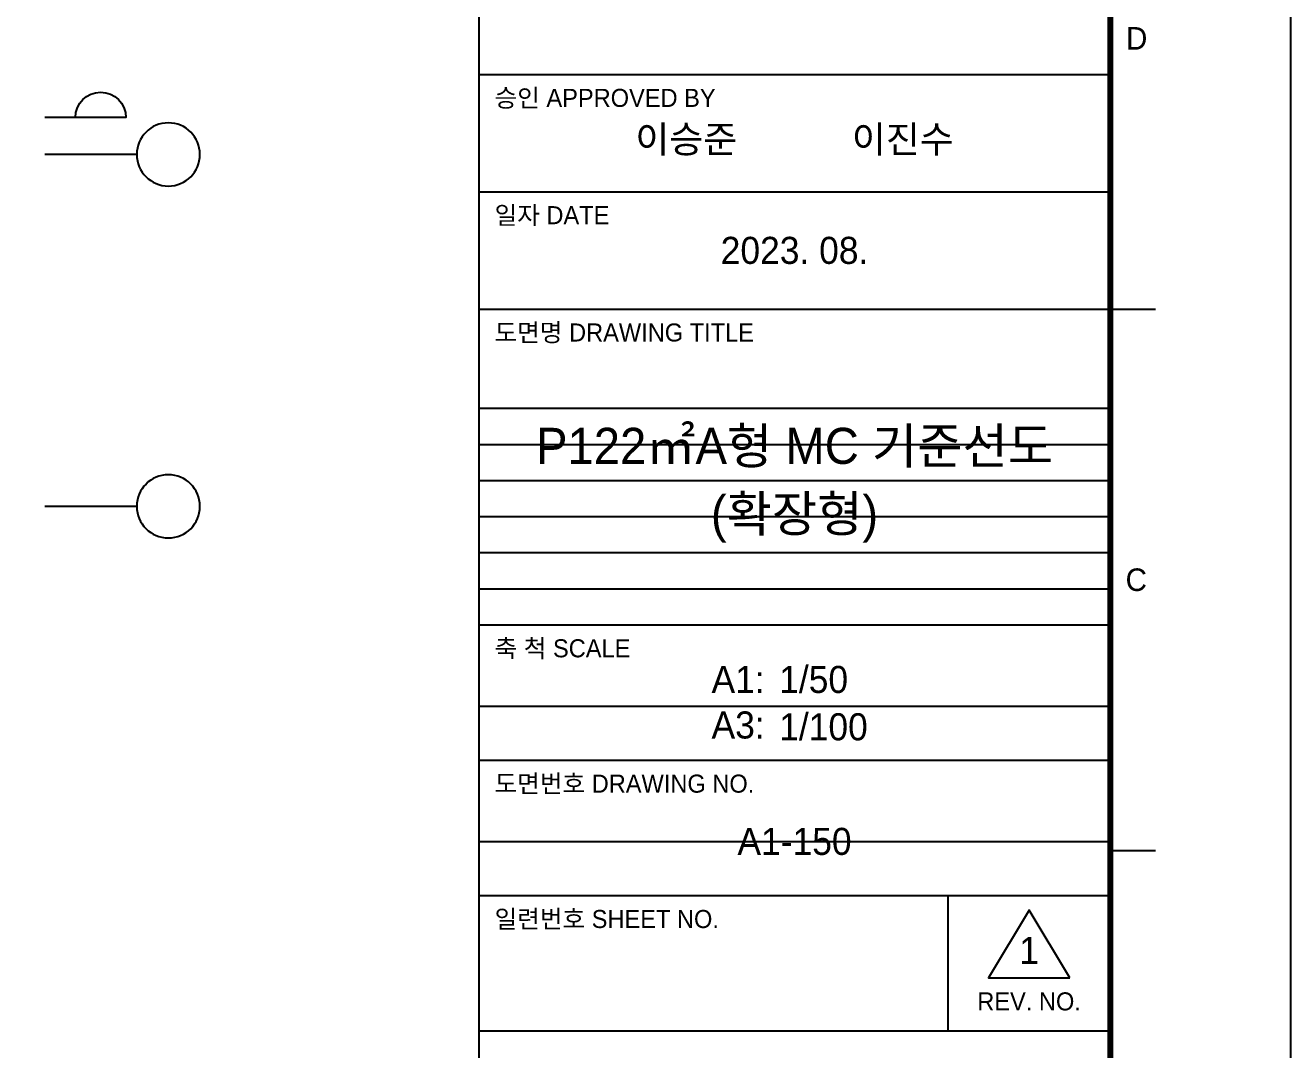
# Model space of a CAD drawing. Header units: millimetres. Extents: x 0 to 92204, y -190080 to 23760.
# Drawn here: x 85190 to 92204, y -96234 to -90558 of the extents above; entities that cross this region are included whole.
import ezdxf
from ezdxf.enums import TextEntityAlignment as Align

# ---------------------------------------------------------------- set-up
doc = ezdxf.new("R2010")
doc.units = ezdxf.units.MM
doc.header["$LTSCALE"] = 100
doc.linetypes.add('AUDIT_D_220706163347-0', pattern=[0])
doc.layers.get('defpoints').update_dxf_attribs({"color": 139})
for name, color, linetype in [('00-FORM TEX', 3, 'Continuous'), ('A-치수', 7, 'AUDIT_D_220706163347-0'), ('AA-BORD-FORM', 7, 'Continuous'), ('AA-BORD-TEXT', 3, 'Continuous'), ('DIM', 7, 'AUDIT_D_220706163347-0')]:
    doc.layers.add(name, color=color, linetype=linetype)
doc.styles.add('HAUD01', font='Dotum.ttf')

# ---------------------------------------------------------------- blocks, each defined once
blk = doc.blocks.new('중심')
at = {"layer": 'DIM'}
blk.add_line((-350, 0), (0, 0), dxfattribs=at)
blk.add_circle((-470, 0), 120, dxfattribs=at)
blk = doc.blocks.new('DIM-1108')
at = {"layer": 'DIM'}
blk.add_lwpolyline([(35313.9, -114828.4, -1), (35593.9, -114828.4), (35143.9, -114828.4)], format="xyb", dxfattribs=at)
at = {"layer": 'A-치수', "xscale": -1.458333333333333, "yscale": 1.458333333333333, "zscale": 1.458333333333333}
for p in [(35143.9, -115033.4), (35143.9, -116983.4)]:
    blk.add_blockref('중심', p, dxfattribs=at)
blk = doc.blocks.new('XR-FORM 청주월명')
at = {"layer": 'AA-BORD-FORM', "color": 2}
for p, q in [((751, 577), (751, 17)), ((821, 177), (826, 177)), ((821, 117), (826, 117)), ((751, 97), (821, 97))]:
    blk.add_line(p, q, dxfattribs=at)
at = {"layer": 'AA-BORD-FORM', "color": 3}
for p, q in [((751, 203), (821, 203)), ((751, 190), (821, 190)), ((751, 177), (821, 177)), ((751, 142), (821, 142)), ((751, 127), (821, 127)), ((751, 112), (821, 112)), ((803, 112), (803, 97))]:
    blk.add_line(p, q, dxfattribs=at)
at = {"layer": 'AA-BORD-FORM', "color": 1}
blk.add_lwpolyline([(0, 0), (841, 0), (841, 594), (0, 594)], close=True, dxfattribs=at)
at = {"layer": 'AA-BORD-FORM', "color": 2, "const_width": 0.682}
blk.add_lwpolyline([(21, 17), (21, 577), (821, 577), (821, 17)], close=True, dxfattribs=at)
at = {"layer": 'AA-BORD-FORM', "color": 7}
blk.add_lwpolyline([(816.5, 102.89), (812, 110.39), (807.5, 102.89)], close=True, dxfattribs=at)
at = {"layer": 'defpoints'}
for p, q in [((751, 166), (821, 166)), ((751, 162), (821, 162)), ((751, 158), (821, 158)), ((751, 154), (821, 154)), ((751, 150), (821, 150)), ((751, 146), (821, 146)), ((751, 133), (821, 133)), ((751, 118), (821, 118))]:
    blk.add_line(p, q, dxfattribs=at)
at = {"layer": 'AA-BORD-TEXT', "color": 7, "style": 'HAUD01'}
for s, p in [('D', (823.93, 207)), ('C', (823.88, 147))]:
    blk.add_text(s, height=2.5, dxfattribs=at).set_placement(p, align=Align.MIDDLE_CENTER)
at = {"layer": 'AA-BORD-TEXT', "color": 3, "style": 'HAUD01'}
for s, p in [('승인 APPROVED BY', (752.75, 199.4)), ('일자 DATE', (752.75, 186.4)), ('도면명 DRAWING TITLE', (752.75, 173.4)), ('축 척 SCALE', (752.75, 138.4)), ('도면번호 DRAWING NO.', (752.75, 123.4)), ('일련번호 SHEET NO.', (752.75, 108.4))]:
    blk.add_text(s, height=2, rotation=360, dxfattribs=at).set_placement(p)
for s, height, rotation, p in [('이승준', 3, 0, (774, 195.82)), ('이진수', 3, 0, (798, 195.82)), ('2023. 08.', 3, 0, (786, 183.5)), ('1', 3, 0, (812, 105.92)), ('REV. NO.', 2, 360, (812, 100.27))]:
    blk.add_text(s, height=height, rotation=rotation, dxfattribs=at).set_placement(p, align=Align.MIDDLE_CENTER)
at = {"layer": 'AA-BORD-TEXT', "style": 'HAUD01'}
for s, p in [('A1:', (776.8, 134.45)), ('A3:', (776.8, 129.4))]:
    blk.add_text(s, height=3, dxfattribs=at).set_placement(p)

msp = doc.modelspace()

# ---------------------------------------------------------------- block references
msp.add_blockref('DIM-1108', (50153.9, 23760))
at = {"xscale": 50, "yscale": 50, "zscale": 50}
msp.add_blockref('XR-FORM 청주월명', (50153.9, -100980), dxfattribs=at)

# ---------------------------------------------------------------- texts
at = {"layer": '00-FORM TEX', "color": 3, "style": 'HAUD01'}
for s, p in [('P122㎡A형 MC 기준선도', (89453.9, -92880)), ('(확장형)', (89453.9, -93280))]:
    msp.add_text(s, height=200, dxfattribs=at).set_placement(p, align=Align.MIDDLE)
at = {"layer": '00-FORM TEX', "style": 'HAUD01'}
for s, p in [('1/50', (89368.8, -94257.6)), ('1/100', (89368.8, -94520))]:
    msp.add_text(s, height=150, dxfattribs=at).set_placement(p)
msp.add_text('A1-150', height=150, dxfattribs=at).set_placement((89453.9, -95080), align=Align.MIDDLE_CENTER)

doc.saveas('drawing.dxf')
